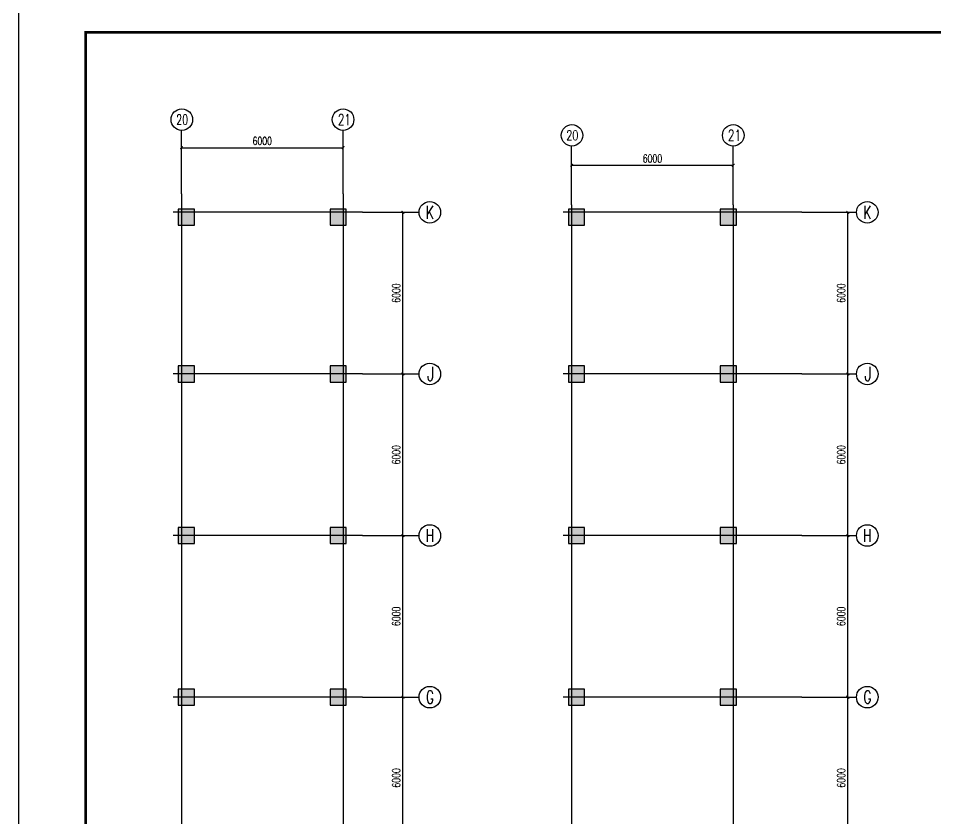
# Model space of a CAD drawing. Extents: x -73672 to 366960, y -527333 to 140666.
# Drawn here: x 185242 to 219290, y -473421 to -443708 of the extents above; entities that cross this region are included whole.
import ezdxf
from ezdxf.enums import TextEntityAlignment as Align

# ---------------------------------------------------------------- set-up
doc = ezdxf.new("R2010")
doc.units = 0
doc.header["$LTSCALE"] = 1000
doc.header["$MEASUREMENT"] = 0
for name, color, linetype in [('AXIS', 3, 'Continuous'), ('AXIS_TEXT', 7, 'Continuous'), ('COLUMN', 9, 'Continuous'), ('PUB_TITLE', 4, 'Continuous')]:
    doc.layers.add(name, color=color, linetype=linetype)
doc.styles.add('_TCH_AXIS', font='COMPLEX', dxfattribs={"bigfont": 'GBCBIG'})
doc.styles.add('_TCH_DIM_T3', font='SIMPLEX', dxfattribs={"width": 0.705882, "bigfont": 'GBCBIG'})
doc.styles.add('COMPLEX', font='COMPLEX', dxfattribs={"bigfont": 'Tssdchn.shx'})
doc.dimstyles.new('_TCH_ARCH-100', dxfattribs={"dimtxt": 297.5, "dimasz": 100, "dimexe": 250, "dimexo": 300, "dimgap": 100, "dimtad": 1, "dimdec": 0, "dimzin": 0, "dimdsep": 46, "dimtxsty": '_TCH_DIM_T3', "dimblk": 'ARCHTICK', "dimcen": 0.09, "dimclrt": 7, "dimazin": 2, "dimtfac": 1, "dimtdec": 0, "dimtix": 1, "dimtmove": 2, "dimatfit": 3, "dimfxl": 0, "dimtolj": 1, "dimtzin": 0, "dimarcsym": 0})

# ---------------------------------------------------------------- blocks, each defined once
blk = doc.blocks.new('_ArchTick')
at = {"color": 0, "linetype": 'ByBlock', "const_width": 0.4}
blk.add_lwpolyline([(-0.5, -0.5), (0.5, 0.5)], dxfattribs=at)
blk = doc.blocks.new('*D7680')
at = {"layer": 'AXIS', "color": 0, "lineweight": -2}
for p, q in [((191295, -449920), (191295, -448260)), ((197295, -449920), (197295, -448260)), ((191295, -448510), (197295, -448510))]:
    blk.add_line(p, q, dxfattribs=at)
at = {"layer": 'Defpoints', "color": 0}
for p in [(197295, -448510), (191295, -450220), (197295, -450220)]:
    blk.add_point(p, dxfattribs=at)
at = {"layer": 'AXIS', "color": 0, "linetype": 'ByBlock', "lineweight": -2, "xscale": 100, "yscale": 100, "zscale": 100, "rotation": 180}
blk.add_blockref('_ArchTick', (191295, -448510), dxfattribs=at)
at = {"layer": 'AXIS', "color": 0, "linetype": 'ByBlock', "lineweight": -2, "xscale": 100, "yscale": 100, "zscale": 100}
blk.add_blockref('_ArchTick', (197295, -448510), dxfattribs=at)
at = {"layer": 'AXIS', "color": 7, "insert": (194295, -448261), "char_height": 297.5, "attachment_point": 5, "style": '_TCH_DIM_T3'}
blk.add_mtext('\\A1;6000', dxfattribs=at)
blk = doc.blocks.new('*D7682')
at = {"layer": 'AXIS', "color": 0, "lineweight": -2}
for p, q in [((198312, -468910), (199766, -468910)), ((199516, -474910), (199516, -468910)), ((198312, -474910), (199766, -474910))]:
    blk.add_line(p, q, dxfattribs=at)
at = {"layer": 'Defpoints', "color": 0}
for p in [(198012, -468910), (199516, -468910), (198012, -474910)]:
    blk.add_point(p, dxfattribs=at)
at = {"layer": 'AXIS', "color": 0, "linetype": 'ByBlock', "lineweight": -2, "xscale": 100, "yscale": 100, "zscale": 100}
for p, rotation in [((199516, -468910), 90), ((199516, -474910), 270)]:
    blk.add_blockref('_ArchTick', p, dxfattribs=dict(at, rotation=rotation))
at = {"layer": 'AXIS', "color": 7, "insert": (199267, -471910), "char_height": 297.5, "attachment_point": 5, "rotation": 90, "style": '_TCH_DIM_T3'}
blk.add_mtext('\\A1;6000', dxfattribs=at)
blk = doc.blocks.new('*D7683')
at = {"layer": 'AXIS', "color": 0, "lineweight": -2}
for p, q in [((198312, -462910), (199766, -462910)), ((199516, -468910), (199516, -462910)), ((198312, -468910), (199766, -468910))]:
    blk.add_line(p, q, dxfattribs=at)
at = {"layer": 'Defpoints', "color": 0}
for p in [(198012, -462910), (199516, -462910), (198012, -468910)]:
    blk.add_point(p, dxfattribs=at)
at = {"layer": 'AXIS', "color": 0, "linetype": 'ByBlock', "lineweight": -2, "xscale": 100, "yscale": 100, "zscale": 100}
for p, rotation in [((199516, -462910), 90), ((199516, -468910), 270)]:
    blk.add_blockref('_ArchTick', p, dxfattribs=dict(at, rotation=rotation))
at = {"layer": 'AXIS', "color": 7, "insert": (199267, -465910), "char_height": 297.5, "attachment_point": 5, "rotation": 90, "style": '_TCH_DIM_T3'}
blk.add_mtext('\\A1;6000', dxfattribs=at)
blk = doc.blocks.new('*D7684')
at = {"layer": 'AXIS', "color": 0, "lineweight": -2}
for p, q in [((198312, -456910), (199766, -456910)), ((199516, -462910), (199516, -456910)), ((198312, -462910), (199766, -462910))]:
    blk.add_line(p, q, dxfattribs=at)
at = {"layer": 'Defpoints', "color": 0}
for p in [(198012, -456910), (199516, -456910), (198012, -462910)]:
    blk.add_point(p, dxfattribs=at)
at = {"layer": 'AXIS', "color": 0, "linetype": 'ByBlock', "lineweight": -2, "xscale": 100, "yscale": 100, "zscale": 100}
for p, rotation in [((199516, -456910), 90), ((199516, -462910), 270)]:
    blk.add_blockref('_ArchTick', p, dxfattribs=dict(at, rotation=rotation))
at = {"layer": 'AXIS', "color": 7, "insert": (199267, -459910), "char_height": 297.5, "attachment_point": 5, "rotation": 90, "style": '_TCH_DIM_T3'}
blk.add_mtext('\\A1;6000', dxfattribs=at)
blk = doc.blocks.new('*D7685')
at = {"layer": 'AXIS', "color": 0, "lineweight": -2}
for p, q in [((198312, -450910), (199766, -450910)), ((199516, -456910), (199516, -450910)), ((198312, -456910), (199766, -456910))]:
    blk.add_line(p, q, dxfattribs=at)
at = {"layer": 'Defpoints', "color": 0}
for p in [(198012, -450910), (199516, -450910), (198012, -456910)]:
    blk.add_point(p, dxfattribs=at)
at = {"layer": 'AXIS', "color": 0, "linetype": 'ByBlock', "lineweight": -2, "xscale": 100, "yscale": 100, "zscale": 100}
for p, rotation in [((199516, -450910), 90), ((199516, -456910), 270)]:
    blk.add_blockref('_ArchTick', p, dxfattribs=dict(at, rotation=rotation))
at = {"layer": 'AXIS', "color": 7, "insert": (199267, -453910), "char_height": 297.5, "attachment_point": 5, "rotation": 90, "style": '_TCH_DIM_T3'}
blk.add_mtext('\\A1;6000', dxfattribs=at)
blk = doc.blocks.new('*D7686')
at = {"layer": 'AXIS', "color": 0, "lineweight": -2}
for p, q in [((205777, -450332), (205777, -448912)), ((211777, -450332), (211777, -448912)), ((205777, -449162), (211777, -449162))]:
    blk.add_line(p, q, dxfattribs=at)
at = {"layer": 'Defpoints', "color": 0}
for p in [(211777, -449162), (205777, -450632), (211777, -450632)]:
    blk.add_point(p, dxfattribs=at)
at = {"layer": 'AXIS', "color": 0, "linetype": 'ByBlock', "lineweight": -2, "xscale": 100, "yscale": 100, "zscale": 100, "rotation": 180}
blk.add_blockref('_ArchTick', (205777, -449162), dxfattribs=at)
at = {"layer": 'AXIS', "color": 0, "linetype": 'ByBlock', "lineweight": -2, "xscale": 100, "yscale": 100, "zscale": 100}
blk.add_blockref('_ArchTick', (211777, -449162), dxfattribs=at)
at = {"layer": 'AXIS', "color": 7, "insert": (208777, -448914), "char_height": 297.5, "attachment_point": 5, "style": '_TCH_DIM_T3'}
blk.add_mtext('\\A1;6000', dxfattribs=at)
blk = doc.blocks.new('*D7688')
at = {"layer": 'AXIS', "color": 0, "lineweight": -2}
for p, q in [((214621, -468910), (216281, -468910)), ((216031, -474910), (216031, -468910)), ((214621, -474910), (216281, -474910))]:
    blk.add_line(p, q, dxfattribs=at)
at = {"layer": 'Defpoints', "color": 0}
for p in [(214321, -468910), (216031, -468910), (214321, -474910)]:
    blk.add_point(p, dxfattribs=at)
at = {"layer": 'AXIS', "color": 0, "linetype": 'ByBlock', "lineweight": -2, "xscale": 100, "yscale": 100, "zscale": 100}
for p, rotation in [((216031, -468910), 90), ((216031, -474910), 270)]:
    blk.add_blockref('_ArchTick', p, dxfattribs=dict(at, rotation=rotation))
at = {"layer": 'AXIS', "color": 7, "insert": (215782, -471910), "char_height": 297.5, "attachment_point": 5, "rotation": 90, "style": '_TCH_DIM_T3'}
blk.add_mtext('\\A1;6000', dxfattribs=at)
blk = doc.blocks.new('*D7689')
at = {"layer": 'AXIS', "color": 0, "lineweight": -2}
for p, q in [((214621, -462910), (216281, -462910)), ((216031, -468910), (216031, -462910)), ((214621, -468910), (216281, -468910))]:
    blk.add_line(p, q, dxfattribs=at)
at = {"layer": 'Defpoints', "color": 0}
for p in [(214321, -462910), (216031, -462910), (214321, -468910)]:
    blk.add_point(p, dxfattribs=at)
at = {"layer": 'AXIS', "color": 0, "linetype": 'ByBlock', "lineweight": -2, "xscale": 100, "yscale": 100, "zscale": 100}
for p, rotation in [((216031, -462910), 90), ((216031, -468910), 270)]:
    blk.add_blockref('_ArchTick', p, dxfattribs=dict(at, rotation=rotation))
at = {"layer": 'AXIS', "color": 7, "insert": (215782, -465910), "char_height": 297.5, "attachment_point": 5, "rotation": 90, "style": '_TCH_DIM_T3'}
blk.add_mtext('\\A1;6000', dxfattribs=at)
blk = doc.blocks.new('*D7690')
at = {"layer": 'AXIS', "color": 0, "lineweight": -2}
for p, q in [((214621, -456910), (216281, -456910)), ((216031, -462910), (216031, -456910)), ((214621, -462910), (216281, -462910))]:
    blk.add_line(p, q, dxfattribs=at)
at = {"layer": 'Defpoints', "color": 0}
for p in [(214321, -456910), (216031, -456910), (214321, -462910)]:
    blk.add_point(p, dxfattribs=at)
at = {"layer": 'AXIS', "color": 0, "linetype": 'ByBlock', "lineweight": -2, "xscale": 100, "yscale": 100, "zscale": 100}
for p, rotation in [((216031, -456910), 90), ((216031, -462910), 270)]:
    blk.add_blockref('_ArchTick', p, dxfattribs=dict(at, rotation=rotation))
at = {"layer": 'AXIS', "color": 7, "insert": (215782, -459910), "char_height": 297.5, "attachment_point": 5, "rotation": 90, "style": '_TCH_DIM_T3'}
blk.add_mtext('\\A1;6000', dxfattribs=at)
blk = doc.blocks.new('*D7691')
at = {"layer": 'AXIS', "color": 0, "lineweight": -2}
for p, q in [((214621, -450910), (216281, -450910)), ((216031, -456910), (216031, -450910)), ((214621, -456910), (216281, -456910))]:
    blk.add_line(p, q, dxfattribs=at)
at = {"layer": 'Defpoints', "color": 0}
for p in [(214321, -450910), (216031, -450910), (214321, -456910)]:
    blk.add_point(p, dxfattribs=at)
at = {"layer": 'AXIS', "color": 0, "linetype": 'ByBlock', "lineweight": -2, "xscale": 100, "yscale": 100, "zscale": 100}
for p, rotation in [((216031, -450910), 90), ((216031, -456910), 270)]:
    blk.add_blockref('_ArchTick', p, dxfattribs=dict(at, rotation=rotation))
at = {"layer": 'AXIS', "color": 7, "insert": (215782, -453910), "char_height": 297.5, "attachment_point": 5, "rotation": 90, "style": '_TCH_DIM_T3'}
blk.add_mtext('\\A1;6000', dxfattribs=at)
blk = doc.blocks.new('_AXISO')
blk.add_circle((0, 0), 0.5)
at = {"layer": 'AXIS_TEXT', "style": 'COMPLEX'}
blk.add_attdef('A', text='', height=0.56, dxfattribs=at).set_placement((-0.25, -0.28), (0.25, -0.28), align=Align.FIT)

msp = doc.modelspace()

# ---------------------------------------------------------------- hatches: boundary and pattern name
h = msp.add_hatch(color=0)
h.dxf.hatch_style = 1
h.paths.add_polyline_path([(191295.46, -451390.34), (191775.46, -451390.34), (191775.46, -450790.34), (191295.46, -450790.34)])
h.paths.add_polyline_path([(191295.46, -450790.34), (191175.46, -450790.34), (191175.46, -451390.34), (191295.46, -451390.34)])
h = msp.add_hatch(color=0)
h.dxf.hatch_style = 1
h.paths.add_polyline_path([(196935.46, -451390.34), (197415.46, -451390.34), (197415.46, -450790.34), (196935.46, -450790.34)])
h.paths.add_polyline_path([(196935.46, -450790.34), (196815.46, -450790.34), (196815.46, -451390.34), (196935.46, -451390.34)])
h = msp.add_hatch(color=0)
h.dxf.hatch_style = 1
h.paths.add_polyline_path([(205776.59, -451390.34), (206256.59, -451390.34), (206256.59, -450790.34), (205776.59, -450790.34)])
h.paths.add_polyline_path([(205776.59, -450790.34), (205656.59, -450790.34), (205656.59, -451390.34), (205776.59, -451390.34)])
h = msp.add_hatch(color=0)
h.dxf.hatch_style = 1
h.paths.add_polyline_path([(211416.59, -451390.34), (211896.59, -451390.34), (211896.59, -450790.34), (211416.59, -450790.34)])
h.paths.add_polyline_path([(211416.59, -450790.34), (211296.59, -450790.34), (211296.59, -451390.34), (211416.59, -451390.34)])
h = msp.add_hatch(color=0)
h.dxf.hatch_style = 1
h.paths.add_polyline_path([(191295.46, -457210.34), (191775.46, -457210.34), (191775.46, -456610.34), (191295.46, -456610.34)])
h.paths.add_polyline_path([(191295.46, -456610.34), (191175.46, -456610.34), (191175.46, -457210.34), (191295.46, -457210.34)])
h = msp.add_hatch(color=0)
h.dxf.hatch_style = 1
h.paths.add_polyline_path([(196935.46, -457210.34), (197415.46, -457210.34), (197415.46, -456610.34), (196935.46, -456610.34)])
h.paths.add_polyline_path([(196935.46, -456610.34), (196815.46, -456610.34), (196815.46, -457210.34), (196935.46, -457210.34)])
h = msp.add_hatch(color=0)
h.dxf.hatch_style = 1
h.paths.add_polyline_path([(205776.59, -457210.34), (206256.59, -457210.34), (206256.59, -456610.34), (205776.59, -456610.34)])
h.paths.add_polyline_path([(205776.59, -456610.34), (205656.59, -456610.34), (205656.59, -457210.34), (205776.59, -457210.34)])
h = msp.add_hatch(color=0)
h.dxf.hatch_style = 1
h.paths.add_polyline_path([(211416.59, -457210.34), (211896.59, -457210.34), (211896.59, -456610.34), (211416.59, -456610.34)])
h.paths.add_polyline_path([(211416.59, -456610.34), (211296.59, -456610.34), (211296.59, -457210.34), (211416.59, -457210.34)])
h = msp.add_hatch(color=0)
h.dxf.hatch_style = 1
h.paths.add_polyline_path([(191295.46, -463210.34), (191775.46, -463210.34), (191775.46, -462610.34), (191295.46, -462610.34)])
h.paths.add_polyline_path([(191295.46, -462610.34), (191175.46, -462610.34), (191175.46, -463210.34), (191295.46, -463210.34)])
h = msp.add_hatch(color=0)
h.dxf.hatch_style = 1
h.paths.add_polyline_path([(196935.46, -463210.34), (197415.46, -463210.34), (197415.46, -462610.34), (196935.46, -462610.34)])
h.paths.add_polyline_path([(196935.46, -462610.34), (196815.46, -462610.34), (196815.46, -463210.34), (196935.46, -463210.34)])
h = msp.add_hatch(color=0)
h.dxf.hatch_style = 1
h.paths.add_polyline_path([(205776.59, -463210.34), (206256.59, -463210.34), (206256.59, -462610.34), (205776.59, -462610.34)])
h.paths.add_polyline_path([(205776.59, -462610.34), (205656.59, -462610.34), (205656.59, -463210.34), (205776.59, -463210.34)])
h = msp.add_hatch(color=0)
h.dxf.hatch_style = 1
h.paths.add_polyline_path([(211416.59, -463210.34), (211896.59, -463210.34), (211896.59, -462610.34), (211416.59, -462610.34)])
h.paths.add_polyline_path([(211416.59, -462610.34), (211296.59, -462610.34), (211296.59, -463210.34), (211416.59, -463210.34)])
h = msp.add_hatch(color=0)
h.dxf.hatch_style = 1
h.paths.add_polyline_path([(191295.46, -469210.34), (191775.46, -469210.34), (191775.46, -468610.34), (191295.46, -468610.34)])
h.paths.add_polyline_path([(191295.46, -468610.34), (191175.46, -468610.34), (191175.46, -469210.34), (191295.46, -469210.34)])
h = msp.add_hatch(color=0)
h.dxf.hatch_style = 1
h.paths.add_polyline_path([(196935.46, -469210.34), (197415.46, -469210.34), (197415.46, -468610.34), (196935.46, -468610.34)])
h.paths.add_polyline_path([(196935.46, -468610.34), (196815.46, -468610.34), (196815.46, -469210.34), (196935.46, -469210.34)])
h = msp.add_hatch(color=0)
h.dxf.hatch_style = 1
h.paths.add_polyline_path([(205776.59, -469210.34), (206256.59, -469210.34), (206256.59, -468610.34), (205776.59, -468610.34)])
h.paths.add_polyline_path([(205776.59, -468610.34), (205656.59, -468610.34), (205656.59, -469210.34), (205776.59, -469210.34)])
h = msp.add_hatch(color=0)
h.dxf.hatch_style = 1
h.paths.add_polyline_path([(211416.59, -469210.34), (211896.59, -469210.34), (211896.59, -468610.34), (211416.59, -468610.34)])
h.paths.add_polyline_path([(211416.59, -468610.34), (211296.59, -468610.34), (211296.59, -469210.34), (211416.59, -469210.34)])

# ---------------------------------------------------------------- linework, layer by layer
at = {"color": 1}
for p, q in [((191295.46, -450219.81), (191295.46, -499290.99)), ((197295.46, -450219.81), (197295.46, -499290.99)), ((205776.59, -450631.96), (205776.59, -499290.99)), ((211776.59, -450631.96), (211776.59, -499290.99)), ((198012.12, -450910.34), (190986.64, -450910.34)), ((214320.52, -450910.34), (205467.76, -450910.34)), ((198012.12, -456910.34), (190986.64, -456910.34)), ((214320.52, -456910.34), (205467.76, -456910.34)), ((198012.12, -462910.34), (190986.64, -462910.34)), ((214320.52, -462910.34), (205467.76, -462910.34)), ((198012.12, -468910.34), (190986.64, -468910.34)), ((214320.52, -468910.34), (205467.76, -468910.34))]:
    msp.add_line(p, q, dxfattribs=at)
at = {"layer": 'AXIS'}
for p, q in [((191295.46, -450219.81), (191295.46, -447868.39)), ((197295.46, -450219.81), (197295.46, -447868.39)), ((205776.59, -450631.96), (205776.59, -448452.27)), ((211776.59, -450631.96), (211776.59, -448452.27)), ((198012.12, -450910.34), (200114.54, -450910.34)), ((214320.52, -450910.34), (216349.96, -450910.34)), ((198012.12, -456910.34), (200114.54, -456910.34)), ((214320.52, -456910.34), (216349.96, -456910.34)), ((198012.12, -462910.34), (200114.54, -462910.34)), ((214320.52, -462910.34), (216349.96, -462910.34)), ((198012.12, -468910.34), (200114.54, -468910.34)), ((214320.52, -468910.34), (216349.96, -468910.34))]:
    msp.add_line(p, q, dxfattribs=at)
for centre in [(191309.75, -447468.39), (205790.87, -448052.27)]:
    msp.add_circle(centre, 400, dxfattribs=at)
at = {"layer": 'COLUMN'}
for points in [[(191175.46, -451390.34), (191775.46, -451390.34), (191775.46, -450790.34), (191175.46, -450790.34)], [(196815.46, -451390.34), (197415.46, -451390.34), (197415.46, -450790.34), (196815.46, -450790.34)], [(205656.59, -451390.34), (206256.59, -451390.34), (206256.59, -450790.34), (205656.59, -450790.34)], [(211296.59, -451390.34), (211896.59, -451390.34), (211896.59, -450790.34), (211296.59, -450790.34)], [(191175.46, -457210.34), (191775.46, -457210.34), (191775.46, -456610.34), (191175.46, -456610.34)], [(196815.46, -457210.34), (197415.46, -457210.34), (197415.46, -456610.34), (196815.46, -456610.34)], [(205656.59, -457210.34), (206256.59, -457210.34), (206256.59, -456610.34), (205656.59, -456610.34)], [(211296.59, -457210.34), (211896.59, -457210.34), (211896.59, -456610.34), (211296.59, -456610.34)], [(191175.46, -463210.34), (191775.46, -463210.34), (191775.46, -462610.34), (191175.46, -462610.34)], [(196815.46, -463210.34), (197415.46, -463210.34), (197415.46, -462610.34), (196815.46, -462610.34)], [(205656.59, -463210.34), (206256.59, -463210.34), (206256.59, -462610.34), (205656.59, -462610.34)], [(211296.59, -463210.34), (211896.59, -463210.34), (211896.59, -462610.34), (211296.59, -462610.34)], [(191175.46, -469210.34), (191775.46, -469210.34), (191775.46, -468610.34), (191175.46, -468610.34)], [(196815.46, -469210.34), (197415.46, -469210.34), (197415.46, -468610.34), (196815.46, -468610.34)], [(205656.59, -469210.34), (206256.59, -469210.34), (206256.59, -468610.34), (205656.59, -468610.34)], [(211296.59, -469210.34), (211896.59, -469210.34), (211896.59, -468610.34), (211296.59, -468610.34)]]:
    msp.add_lwpolyline(points, close=True, dxfattribs=at)
at = {"layer": 'PUB_TITLE'}
msp.add_lwpolyline([(185241.64, -527333.5), (333941.64, -527333.5), (333941.64, -443233.5), (185241.64, -443233.5)], close=True, dxfattribs=at)
at = {"layer": 'PUB_TITLE', "const_width": 100}
msp.add_lwpolyline([(187741.64, -526333.5), (332941.64, -526333.5), (332941.64, -444233.5), (187741.64, -444233.5)], close=True, dxfattribs=at)

# ---------------------------------------------------------------- block references
at = {"layer": 'AXIS'}
ref = msp.add_blockref('_AXISO', (197295.46, -447468.39), dxfattribs=dict(at, xscale=800, yscale=800, zscale=800))
ref.add_attrib('A', '21', (197100.02, -447668.9), dxfattribs={"color": 7, "height": 401.002, "style": '_TCH_AXIS', "width": 0.705882})
ref = msp.add_blockref('_AXISO', (211776.59, -448052.27), dxfattribs=dict(at, xscale=800, yscale=800, zscale=800))
ref.add_attrib('A', '21', (211581.14, -448252.77), dxfattribs={"color": 7, "height": 401.002, "style": '_TCH_AXIS', "width": 0.705882})
ref = msp.add_blockref('_AXISO', (200514.54, -450910.34), dxfattribs=dict(at, xscale=800, yscale=800, zscale=800))
ref.add_attrib('A', 'K', (200363.83, -451146.32), dxfattribs={"color": 7, "height": 471.96, "style": '_TCH_AXIS', "width": 0.705882})
ref = msp.add_blockref('_AXISO', (216749.96, -450910.34), dxfattribs=dict(at, xscale=800, yscale=800, zscale=800))
ref.add_attrib('A', 'K', (216599.25, -451146.32), dxfattribs={"color": 7, "height": 471.96, "style": '_TCH_AXIS', "width": 0.705882})
ref = msp.add_blockref('_AXISO', (200514.54, -456910.34), dxfattribs=dict(at, xscale=800, yscale=800, zscale=800))
ref.add_attrib('A', 'J', (200417.43, -457172.96), dxfattribs={"color": 7, "height": 525.25, "style": '_TCH_AXIS', "width": 0.705882})
ref = msp.add_blockref('_AXISO', (216749.96, -456910.34), dxfattribs=dict(at, xscale=800, yscale=800, zscale=800))
ref.add_attrib('A', 'J', (216652.85, -457172.96), dxfattribs={"color": 7, "height": 525.25, "style": '_TCH_AXIS', "width": 0.705882})
ref = msp.add_blockref('_AXISO', (200514.54, -462910.34), dxfattribs=dict(at, xscale=800, yscale=800, zscale=800))
ref.add_attrib('A', 'H', (200358.32, -463142.71), dxfattribs={"color": 7, "height": 464.74, "style": '_TCH_AXIS', "width": 0.705882})
ref = msp.add_blockref('_AXISO', (216749.96, -462910.34), dxfattribs=dict(at, xscale=800, yscale=800, zscale=800))
ref.add_attrib('A', 'H', (216593.74, -463142.71), dxfattribs={"color": 7, "height": 464.74, "style": '_TCH_AXIS', "width": 0.705882})
ref = msp.add_blockref('_AXISO', (200514.54, -468910.34), dxfattribs=dict(at, xscale=800, yscale=800, zscale=800))
ref.add_attrib('A', 'G', (200369.59, -469149.9), dxfattribs={"color": 7, "height": 479.13, "style": '_TCH_AXIS', "width": 0.705882})
ref = msp.add_blockref('_AXISO', (216749.96, -468910.34), dxfattribs=dict(at, xscale=800, yscale=800, zscale=800))
ref.add_attrib('A', 'G', (216605.01, -469149.9), dxfattribs={"color": 7, "height": 479.13, "style": '_TCH_AXIS', "width": 0.705882})

# ---------------------------------------------------------------- texts
at = {"layer": 'AXIS', "color": 7, "style": '_TCH_AXIS', "width": 0.705882}
for p in [(191099.03, -447652.78), (205580.15, -448236.65)]:
    msp.add_text('20', height=368.763, dxfattribs=at).set_placement(p)

# ---------------------------------------------------------------- dimensions: what is measured, and where the dimension line sits
at = {"layer": 'AXIS'}
for base, p1, p2, angle, picture, middle in [((197295.46, -448509.76), (191295.46, -450219.81), (197295.46, -450219.81), 0, '*D7680', (194295.46, -448261.01)), ((211776.59, -449162.32), (205776.59, -450631.96), (211776.59, -450631.96), 0, '*D7686', (208776.59, -448913.57)), ((199516.1, -450910.34), (198012.12, -456910.34), (198012.12, -450910.34), 90, '*D7685', (199267.35, -453910.34)), ((216030.58, -450910.34), (214320.52, -456910.34), (214320.52, -450910.34), 90, '*D7691', (215781.83, -453910.34)), ((199516.1, -456910.34), (198012.12, -462910.34), (198012.12, -456910.34), 90, '*D7684', (199267.35, -459910.34)), ((216030.58, -456910.34), (214320.52, -462910.34), (214320.52, -456910.34), 90, '*D7690', (215781.83, -459910.34)), ((199516.1, -462910.34), (198012.12, -468910.34), (198012.12, -462910.34), 90, '*D7683', (199267.35, -465910.34)), ((216030.58, -462910.34), (214320.52, -468910.34), (214320.52, -462910.34), 90, '*D7689', (215781.83, -465910.34)), ((199516.1, -468910.34), (198012.12, -474910.34), (198012.12, -468910.34), 90, '*D7682', (199267.35, -471910.34)), ((216030.58, -468910.34), (214320.52, -474910.34), (214320.52, -468910.34), 90, '*D7688', (215781.83, -471910.34))]:
    dim = msp.add_linear_dim(base=base, p1=p1, p2=p2, angle=angle, dimstyle='_TCH_ARCH-100', dxfattribs=at)
    dim.commit()
    dim.dimension.update_dxf_attribs({"geometry": picture, "text_midpoint": middle, "dimtype": 161})

doc.saveas('drawing.dxf')
